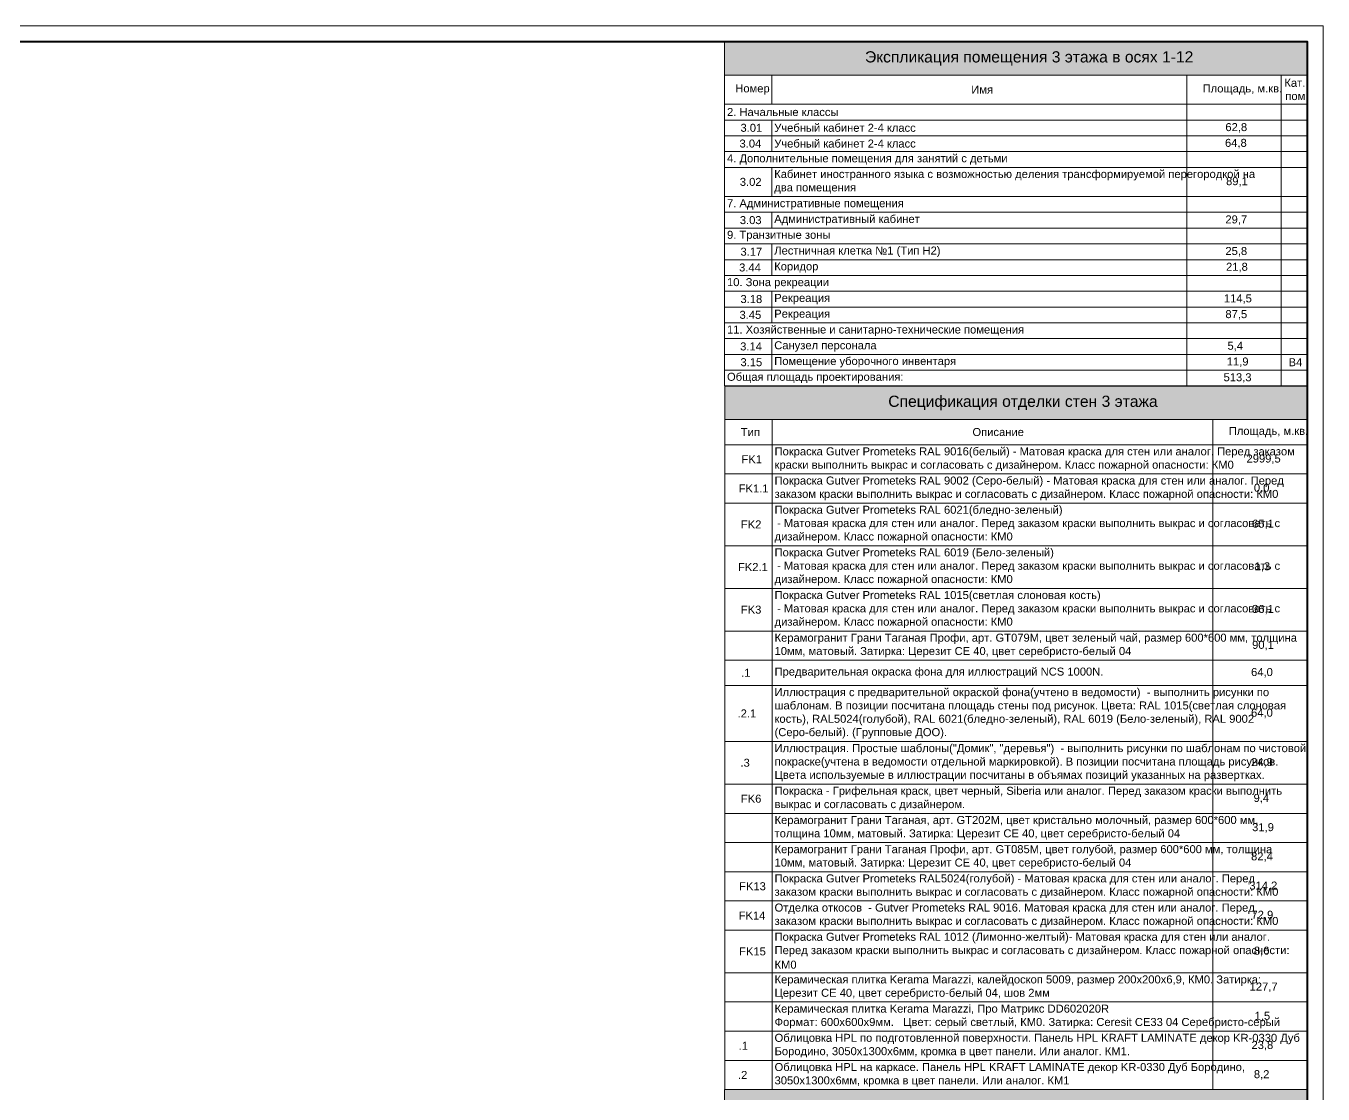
# Model space of a CAD drawing. Header units: millimetres. Extents: x -3817 to 677485, y -22715 to 103890.
# Drawn here: x 21876 to 23497, y -18804 to -17469 of the extents above; entities that cross this region are included whole.
import ezdxf

# ---------------------------------------------------------------- set-up
doc = ezdxf.new("R2010")
doc.units = ezdxf.units.MM
doc.layers.add('PDF _Геометрия', color=7, linetype='Continuous', true_color=0x1d1d1d)
doc.layers.add('PDF _Сплошная заливка', color=7, linetype='Continuous', true_color=0xffffff)
doc.layers.add('PDF _Текст', color=7, linetype='Continuous')
doc.styles.add('PDF GOST-Common', font='arial.ttf')

msp = doc.modelspace()

# ---------------------------------------------------------------- linework, layer by layer
at = {"layer": 'PDF _Геометрия', "color": 7, "lineweight": 9}
for points in [[(23497.1, -17468.5), (20186.2, -17468.5), (20186.2, -19807), (23497.1, -19807)], [(22749.3, -17918.6), (22749.3, -17898.8), (22808.4, -17898.8), (23326.8, -17898.8), (23444.9, -17898.8), (23477.4, -17898.8), (23477.4, -17918.6), (23444.9, -17918.6), (23326.8, -17918.6), (22808.4, -17918.6)], [(22749.7, -18761.6), (22749.7, -18725.1), (22808.8, -18725.1), (23359.4, -18725.1), (23477.5, -18725.1), (23477.5, -18761.6), (23359.4, -18761.6), (22808.8, -18761.6)], [(22749.7, -18798.1), (22749.7, -18761.6), (22808.8, -18761.6), (23359.4, -18761.6), (23477.4, -18761.6), (23477.4, -18798.1), (23359.4, -18798.1), (22808.8, -18798.1)]]:
    msp.add_lwpolyline(points, close=True, dxfattribs=at)
at = {"layer": 'PDF _Геометрия', "color": 7, "lineweight": 40}
msp.add_lwpolyline([(23477.5, -19787.3), (23477.5, -17488.2), (20265, -17488.2), (20265, -19787.3)], close=True, dxfattribs=at)
at = {"layer": 'PDF _Геометрия', "color": 7, "lineweight": 9}
for points in [[(22749.3, -17529.9), (22749.3, -17488.2), (23477.4, -17488.2), (23477.4, -17529.9), (23477.4, -17566.4)], [(23477.4, -17529.9), (22749.3, -17529.9), (22749.3, -17566.4)], [(22808.4, -17529.9), (22808.4, -17566.4)], [(23326.8, -17529.9), (23326.8, -17566.4), (23326.8, -17586.1), (23326.8, -17605.8), (23326.8, -17625.6), (23326.8, -17645.3), (23326.8, -17681.8), (23326.8, -17701.5), (23326.8, -17721.3), (23326.8, -17741), (23326.8, -17760.7), (23326.8, -17780.4), (23326.8, -17800.2), (23326.8, -17819.9), (23326.8, -17839.6), (23326.8, -17859.4), (23326.8, -17879.1), (23326.8, -17898.8), (23326.8, -17918.6)], [(23444.9, -17529.9), (23444.9, -17566.4), (23444.9, -17586.1), (23444.9, -17605.8), (23444.9, -17625.6), (23444.9, -17645.3), (23444.9, -17681.8), (23444.9, -17701.5), (23444.9, -17721.3), (23444.9, -17741), (23444.9, -17760.7), (23444.9, -17780.4), (23444.9, -17800.2), (23444.9, -17819.9), (23444.9, -17839.6), (23444.9, -17859.4), (23444.9, -17879.1), (23444.9, -17898.8), (23444.9, -17918.6)], [(23477.4, -17586.1), (23477.4, -17566.4), (23444.9, -17566.4), (23326.8, -17566.4), (22808.4, -17566.4), (22749.3, -17566.4), (22749.3, -17586.1)], [(23477.4, -17605.8), (23477.4, -17586.1), (23444.9, -17586.1), (23326.8, -17586.1), (22808.4, -17586.1), (22749.3, -17586.1), (22749.3, -17605.8)], [(22808.4, -17586.1), (22808.4, -17605.8), (22808.4, -17625.6)], [(23477.4, -17625.6), (23477.4, -17605.8), (23444.9, -17605.8), (23326.8, -17605.8), (22808.4, -17605.8), (22749.3, -17605.8), (22749.3, -17625.6)], [(23477.4, -17645.3), (23477.4, -17625.6), (23444.9, -17625.6), (23326.8, -17625.6), (22808.4, -17625.6), (22749.3, -17625.6), (22749.3, -17645.3)], [(23477.4, -17681.8), (23477.4, -17645.3), (23444.9, -17645.3), (23326.8, -17645.3), (22808.4, -17645.3), (22749.3, -17645.3), (22749.3, -17681.8)], [(22808.4, -17645.3), (22808.4, -17681.8)], [(23477.4, -17701.5), (23477.4, -17681.8), (23444.9, -17681.8), (23326.8, -17681.8), (22808.4, -17681.8), (22749.3, -17681.8), (22749.3, -17701.5)], [(23477.4, -17721.3), (23477.4, -17701.5), (23444.9, -17701.5), (23326.8, -17701.5), (22808.4, -17701.5), (22749.3, -17701.5), (22749.3, -17721.3)], [(22808.4, -17701.5), (22808.4, -17721.3)], [(23477.4, -17741), (23477.4, -17721.3), (23444.9, -17721.3), (23326.8, -17721.3), (22808.4, -17721.3), (22749.3, -17721.3), (22749.3, -17741)], [(23477.4, -17760.7), (23477.4, -17741), (23444.9, -17741), (23326.8, -17741), (22808.4, -17741), (22749.3, -17741), (22749.3, -17760.7)], [(22808.4, -17741), (22808.4, -17760.7), (22808.4, -17780.4)], [(23477.4, -17780.4), (23477.4, -17760.7), (23444.9, -17760.7), (23326.8, -17760.7), (22808.4, -17760.7), (22749.3, -17760.7), (22749.3, -17780.4)], [(23477.4, -17800.2), (23477.4, -17780.4), (23444.9, -17780.4), (23326.8, -17780.4), (22808.4, -17780.4), (22749.3, -17780.4), (22749.3, -17800.2)], [(23477.4, -17819.9), (23477.4, -17800.2), (23444.9, -17800.2), (23326.8, -17800.2), (22808.4, -17800.2), (22749.3, -17800.2), (22749.3, -17819.9)], [(22808.4, -17800.2), (22808.4, -17819.9), (22808.4, -17839.6)], [(23477.4, -17839.6), (23477.4, -17819.9), (23444.9, -17819.9), (23326.8, -17819.9), (22808.4, -17819.9), (22749.3, -17819.9), (22749.3, -17839.6)], [(23477.4, -17859.4), (23477.4, -17839.6), (23444.9, -17839.6), (23326.8, -17839.6), (22808.4, -17839.6), (22749.3, -17839.6), (22749.3, -17859.4)], [(23477.4, -17879.1), (23477.4, -17859.4), (23444.9, -17859.4), (23326.8, -17859.4), (22808.4, -17859.4), (22749.3, -17859.4), (22749.3, -17879.1)], [(22808.4, -17859.4), (22808.4, -17879.1), (22808.4, -17898.8)], [(23477.4, -17898.8), (23477.4, -17879.1), (23444.9, -17879.1), (23326.8, -17879.1), (22808.4, -17879.1), (22749.3, -17879.1), (22749.3, -17898.8)], [(22749.7, -17960.4), (22749.7, -17918.8), (23477.5, -17918.8), (23477.5, -17960.4), (22749.7, -17960.4), (22749.7, -17992)], [(22808.8, -17960.4), (22808.8, -17992), (22808.8, -18028.5), (22808.8, -18065), (22808.8, -18118.3), (22808.8, -18171.6), (22808.8, -18224.9), (22808.8, -18261.4), (22808.8, -18292.9), (22808.8, -18363), (22808.8, -18416.3), (22808.8, -18452.8), (22808.8, -18489.3), (22808.8, -18525.8), (22808.8, -18562.3), (22808.8, -18598.8), (22808.8, -18652.1), (22808.8, -18688.6), (22808.8, -18725.1), (22808.8, -18761.6), (22808.8, -18798.1)], [(23359.4, -17960.4), (23359.4, -17992), (23359.4, -18028.5), (23359.4, -18065), (23359.4, -18118.3), (23359.4, -18171.6), (23359.4, -18224.9), (23359.4, -18261.4), (23359.4, -18292.9), (23359.4, -18363), (23359.4, -18416.3), (23359.4, -18452.8), (23359.4, -18489.3), (23359.4, -18525.8), (23359.4, -18562.3), (23359.4, -18598.8), (23359.4, -18652.1), (23359.4, -18688.6), (23359.4, -18725.1), (23359.4, -18761.6)], [(23477.5, -18065), (23477.5, -18028.5), (23477.5, -17992), (23359.4, -17992), (22808.8, -17992), (22749.7, -17992), (22749.7, -18028.5)], [(23477.5, -18118.3), (23477.5, -18065), (23477.5, -18028.5), (23359.4, -18028.5), (22808.8, -18028.5), (22749.7, -18028.5), (22749.7, -18065)], [(23477.5, -18171.6), (23477.5, -18118.3), (23477.5, -18065), (23359.4, -18065), (22808.8, -18065), (22749.7, -18065), (22749.7, -18118.3)], [(23477.5, -18224.9), (23477.5, -18171.6), (23477.5, -18118.3), (23359.4, -18118.3), (22808.8, -18118.3), (22749.7, -18118.3), (22749.7, -18171.6)], [(23477.5, -18261.4), (23477.5, -18224.9), (23477.5, -18171.6), (23359.4, -18171.6), (22808.8, -18171.6), (22749.7, -18171.6), (22749.7, -18224.9)], [(23477.5, -18292.9), (23477.5, -18261.4), (23477.5, -18224.9), (23359.4, -18224.9), (22808.8, -18224.9), (22749.7, -18224.9), (22749.7, -18261.4)], [(23477.5, -18363), (23477.5, -18292.9), (23477.5, -18261.4), (23359.4, -18261.4), (22808.8, -18261.4), (22749.7, -18261.4), (22749.7, -18292.9)], [(23477.5, -18416.3), (23477.5, -18363), (23477.5, -18292.9), (23359.4, -18292.9), (22808.8, -18292.9), (22749.7, -18292.9), (22749.7, -18363)], [(23477.5, -18452.8), (23477.5, -18416.3), (23477.5, -18363), (23359.4, -18363), (22808.8, -18363), (22749.7, -18363), (22749.7, -18416.3)], [(23477.5, -18489.3), (23477.5, -18452.8), (23477.5, -18416.3), (23359.4, -18416.3), (22808.8, -18416.3), (22749.7, -18416.3), (22749.7, -18452.8)], [(23477.5, -18525.8), (23477.5, -18489.3), (23477.5, -18452.8), (23359.4, -18452.8), (22808.8, -18452.8), (22749.7, -18452.8), (22749.7, -18489.3)], [(23477.5, -18562.3), (23477.5, -18525.8), (23477.5, -18489.3), (23359.4, -18489.3), (22808.8, -18489.3), (22749.7, -18489.3), (22749.7, -18525.8)], [(23477.5, -18598.8), (23477.5, -18562.3), (23477.5, -18525.8), (23359.4, -18525.8), (22808.8, -18525.8), (22749.7, -18525.8), (22749.7, -18562.3)], [(23477.5, -18652.1), (23477.5, -18598.8), (23477.5, -18562.3), (23359.4, -18562.3), (22808.8, -18562.3), (22749.7, -18562.3), (22749.7, -18598.8)], [(23477.5, -18688.6), (23477.5, -18652.1), (23477.5, -18598.8), (23359.4, -18598.8), (22808.8, -18598.8), (22749.7, -18598.8), (22749.7, -18652.1)], [(23477.5, -18725.1), (23477.5, -18688.6), (23477.5, -18652.1), (23359.4, -18652.1), (22808.8, -18652.1), (22749.7, -18652.1), (22749.7, -18688.6)], [(23477.5, -18761.6), (23477.5, -18725.1), (23477.5, -18688.6), (23359.4, -18688.6), (22808.8, -18688.6), (22749.7, -18688.6), (22749.7, -18725.1)], [(23359.4, -18761.6), (23359.4, -18798.1)], [(22749.3, -18839.8), (22749.3, -18798.1), (23477, -18798.1), (23477, -18839.8), (23477, -18859.5)]]:
    msp.add_lwpolyline(points, dxfattribs=at)
at = {"layer": 'PDF _Сплошная заливка', "color": 7, "lineweight": 9, "true_color": 0xf0f0f0, "transparency": 33554559}
for points in [[(22749.3, -17488.2), (23477.4, -17488.2), (22749.3, -17529.9), (23477.4, -17529.9)], [(22749.7, -17918.8), (23477.5, -17918.8), (22749.7, -17960.4), (23477.5, -17960.4)], [(22749.3, -18798.1), (23477, -18798.1), (22749.3, -18839.8), (23477, -18839.8)]]:
    msp.add_solid(points, dxfattribs=at)

# ---------------------------------------------------------------- texts
at = {"layer": 'PDF _Текст', "attachment_point": 4, "style": 'PDF GOST-Common'}
for s, insert, char_height in [('Экспликация помещения 3 этажа в осях 1-12', (22924.7, -17509.2), 14), ('Кат.', (23448.8, -17539.7), 10), ('Номер', (22762.6, -17548.1), 10), ('Имя', (23057.5, -17548.1), 10), ('Площадь, м.кв.', (23346.7, -17548.1), 10), ('пом.', (23450, -17556.3), 10), ('2. Начальные классы', (22752.3, -17576.2), 10), ('3.01', (22769.1, -17595.9), 10), ('Учебный кабинет 2-4 класс', (22811.3, -17595.9), 10), ('62,8', (23375.1, -17595.9), 10), ('3.04', (22767.9, -17615.6), 10), ('Учебный кабинет 2-4 класс', (22811.3, -17615.6), 10), ('64,8', (23374.6, -17615.6), 10), ('4. Дополнительные помещения для занятий с детьми', (22752.3, -17635.4), 10), ('Кабинет иностранного языка с возможностью деления трансформируемой перегородкой на', (22811.3, -17655.1), 10), ('3.02', (22768.3, -17663.5), 10), ('два помещения', (22811.3, -17671.8), 10), ('89,1', (23375.9, -17663.5), 10), ('7. Административные помещения', (22752.3, -17691.6), 10), ('3.03', (22768.3, -17711.3), 10), ('Административный кабинет', (22811.3, -17711.3), 10), ('29,7', (23375.1, -17711.3), 10), ('9. Транзитные зоны', (22752.3, -17731.1), 10), ('3.17', (22769.1, -17750.8), 10), ('Лестничная клетка №1 (Тип Н2)', (22811.3, -17750.8), 10), ('25,8', (23375.1, -17750.8), 10), ('3.44', (22767.4, -17770.5), 10), ('Коридор', (22811.3, -17770.5), 10), ('21,8', (23375.9, -17770.5), 10), ('10. Зона рекреации', (22752.3, -17790.3), 10), ('3.18', (22769.1, -17810), 10), ('Рекреация', (22811.3, -17810), 10), ('114,5', (23373.2, -17810), 10), ('3.45', (22767.9, -17829.7), 10), ('Рекреация', (22811.3, -17829.7), 10), ('87,5', (23375.1, -17829.7), 10), ('11. Хозяйственные и санитарно-технические помещения', (22752.3, -17849.5), 10), ('Санузел персонала', (22811.3, -17869.2), 10), ('3.14', (22768.7, -17869.2), 10), ('5,4', (23377.7, -17869.2), 10), ('3.15', (22769.1, -17888.9), 10), ('Помещение уборочного инвентаря', (22811.3, -17888.9), 10), ('11,9', (23376.8, -17888.9), 10), ('В4', (23454.1, -17888.9), 10), ('Общая площадь проектирования:', (22752.3, -17908.6), 10), ('513,3', (23372.8, -17908.6), 10), ('Спецификация отделки стен 3 этажа', (22953.8, -17939.8), 14), ('Тип', (22769.6, -17976.2), 10), ('Описание', (23059, -17976.2), 10), ('Площадь, м.кв.', (23379.3, -17976.2), 10), ('FK1', (22770.4, -18010.2), 10), ('Покраска Gutver Prometeks RAL 9016(белый) - Матовая краска для стен или аналог. Перед заказом', (22811.7, -18001.8), 10), ('2999,5', (23401.5, -18010.2), 10), ('краски выполнить выкрас и согласовать с дизайнером. Класс пожарной опасности: КМ0', (22811.7, -18018.5), 10), ('Покраска Gutver Prometeks RAL 9002 (Серо-белый) - Матовая краска для стен или аналог. Перед', (22811.7, -18038.3), 10), ('0,0', (23410.7, -18046.7), 10), ('FK1.1', (22766.9, -18046.7), 10), ('заказом краски выполнить выкрас и согласовать с дизайнером. Класс пожарной опасности: КМ0', (22811.7, -18055), 10), ('Покраска Gutver Prometeks RAL 6021(бледно-зеленый)', (22811.7, -18074.8), 10), ('FK2', (22769.6, -18091.6), 10), ('- Матовая краска для стен или аналог. Перед заказом краски выполнить выкрас и согласовать с', (22814.8, -18091.5), 10), ('65,1', (23408.5, -18091.6), 10), ('дизайнером. Класс пожарной опасности: КМ0', (22811.7, -18108.2), 10), ('Покраска Gutver Prometeks RAL 6019 (Бело-зеленый)', (22811.7, -18128.1), 10), ('- Матовая краска для стен или аналог. Перед заказом краски выполнить выкрас и согласовать с', (22814.8, -18144.8), 10), ('FK2.1', (22766, -18144.9), 10), ('дизайнером. Класс пожарной опасности: КМ0', (22811.7, -18161.5), 10), ('1,3', (23411.6, -18144.9), 10), ('Покраска Gutver Prometeks RAL 1015(светлая слоновая кость)', (22811.7, -18181.4), 10), ('FK3', (22769.6, -18198.2), 10), ('- Матовая краска для стен или аналог. Перед заказом краски выполнить выкрас и согласовать с', (22814.8, -18198.1), 10), ('36,1', (23408.5, -18198.2), 10), ('дизайнером. Класс пожарной опасности: КМ0', (22811.7, -18214.7), 10), ('Керамогранит Грани Таганая Профи, арт. GT079M, цвет зеленый чай, размер 600*600 мм, толщина', (22811.7, -18234.7), 10), ('10мм, матовый. Затирка: Церезит CE 40, цвет серебристо-белый 04', (22811.7, -18251.4), 10), ('90,1', (23408.5, -18243.1), 10), (' .1', (22766, -18277.1), 10), ('Предварительная окраска фона для иллюстраций NCS 1000N.', (22811.7, -18277.1), 10), ('64,0', (23407.2, -18277.1), 10), ('Иллюстрация с предварительной окраской фона(учтено в ведомости)  - выполнить рисунки по', (22811.7, -18302.8), 10), ('шаблонам. В позиции посчитана площадь стены под рисунок. Цвета: RAL 1015(светлая слоновая', (22811.7, -18319.4), 10), (' .2.1', (22761.6, -18327.9), 10), ('кость), RAL5024(голубой), RAL 6021(бледно-зеленый), RAL 6019 (Бело-зеленый), RAL 9002', (22811.7, -18336.1), 10), ('64,0', (23407.2, -18327.9), 10), ('(Серо-белый). (Групповые ДОО).', (22811.7, -18352.8), 10), ('Иллюстрация. Простые шаблоны("Домик", "деревья")  - выполнить рисунки по шаблонам по чистовой', (22811.7, -18372.8), 10), (' .3', (22765.2, -18389.6), 10), ('покраске(учтена в ведомости отдельной маркировкой). В позиции посчитана площадь рисунков.', (22811.7, -18389.5), 10), ('24,9', (23407.2, -18389.6), 10), ('Цвета используемые в иллюстрации посчитаны в объямах позиций указанных на развертках.', (22811.7, -18406.2), 10), ('FK6', (22769.6, -18434.5), 10), ('Покраска - Грифельная краск, цвет черный, Siberia или аналог. Перед заказом краски выполнить', (22811.7, -18426.1), 10), ('9,4', (23410.3, -18434.5), 10), ('выкрас и согласовать с дизайнером.', (22811.7, -18442.8), 10), ('Керамогранит Грани Таганая, арт. GT202M, цвет кристально молочный, размер 600*600 мм,', (22811.7, -18462.6), 10), ('толщина 10мм, матовый. Затирка: Церезит CE 40, цвет серебристо-белый 04', (22811.7, -18479.3), 10), ('31,9', (23408.5, -18471), 10), ('Керамогранит Грани Таганая Профи, арт. GT085М, цвет голубой, размер 600*600 мм, толщина', (22811.7, -18499.1), 10), ('10мм, матовый. Затирка: Церезит CE 40, цвет серебристо-белый 04', (22811.7, -18515.8), 10), ('82,4', (23407.2, -18507.5), 10), ('FK13', (22767.4, -18544), 10), ('Покраска Gutver Prometeks RAL5024(голубой) - Матовая краска для стен или аналог. Перед', (22811.7, -18535.6), 10), ('314,2', (23405, -18544), 10), ('заказом краски выполнить выкрас и согласовать с дизайнером. Класс пожарной опасности: КМ0', (22811.7, -18552.3), 10), ('FK14', (22766.9, -18580.5), 10), ('Отделка откосов  - Gutver Prometeks RAL 9016. Матовая краска для стен или аналог. Перед', (22811.7, -18572.1), 10), ('72,9', (23407.7, -18580.5), 10), ('заказом краски выполнить выкрас и согласовать с дизайнером. Класс пожарной опасности: КМ0', (22811.7, -18588.8), 10), ('Покраска Gutver Prometeks RAL 1012 (Лимонно-желтый)- Матовая краска для стен или аналог.', (22811.7, -18608.6), 10), ('FK15', (22767.4, -18625.4), 10), ('Перед заказом краски выполнить выкрас и согласовать с дизайнером. Класс пожарной опасности:', (22811.7, -18625.3), 10), ('8,6', (23410.7, -18625.4), 10), ('КМ0', (22811.7, -18642), 10), ('Керамическая плитка Kerama Marazzi, калейдоскоп 5009, размер 200х200х6,9, КМ0. Затирка:', (22811.7, -18661.9), 10), ('Церезит CE 40, цвет серебристо-белый 04, шов 2мм', (22811.7, -18678.6), 10), ('127,7', (23405.4, -18670.3), 10), ('Керамическая плитка Kerama Marazzi, Про Матрикс DD602020R', (22811.7, -18698.4), 10), ('1,5', (23411.6, -18706.8), 10), ('Формат: 600х600х9мм.   Цвет: серый светлый, КМ0. Затирка: Ceresit CE33 04 Серебристо-серый', (22811.7, -18715.1), 10), ('Облицовка HPL по подготовленной поверхности. Панель HPL KRAFT LAMINATE декор KR-0330 Дуб', (22811.7, -18734.9), 10), ('23,8', (23407.7, -18743.3), 10), (' .1', (22763, -18743.3), 10), ('Бородино, 3050х1300х6мм, кромка в цвет панели. Или аналог. КМ1.', (22811.7, -18751.6), 10), ('Облицовка HPL на каркасе. Панель HPL KRAFT LAMINATE декор KR-0330 Дуб Бородино,', (22811.7, -18771.4), 10), (' .2', (22762.1, -18779.8), 10), ('3050х1300х6мм, кромка в цвет панели. Или аналог. КМ1', (22811.7, -18788.1), 10), ('8,2', (23410.7, -18779.8), 10)]:
    msp.add_mtext(s, dxfattribs=dict(at, insert=insert, char_height=char_height))

doc.saveas('drawing.dxf')
